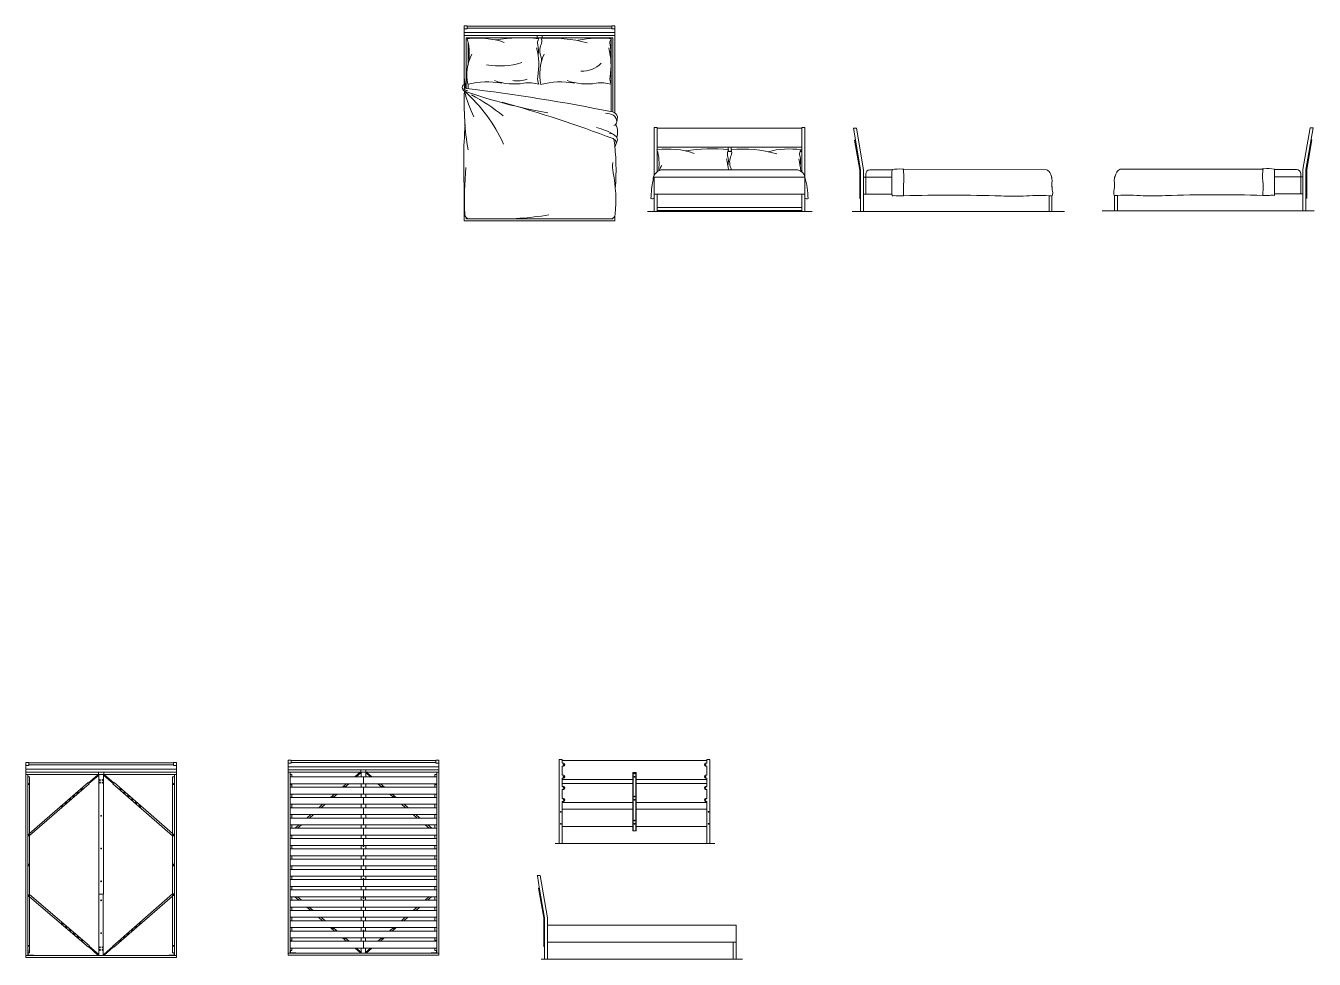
# Model space of a CAD drawing. Header units: millimetres. Extents: x 34 to 3072, y -237 to 919.
# Drawn here: x 34 to 1539, y -237 to 853 of the extents above; entities that cross this region are included whole.
import ezdxf

# ---------------------------------------------------------------- set-up
doc = ezdxf.new("R2010")
doc.units = ezdxf.units.MM
doc.header["$MEASUREMENT"] = 0
for name, color, linetype, lineweight in [('elementi non sezionati', 8, 'Continuous', 18), ('elementi sottili', 30, 'Continuous', 13), ('linea di terra', 1, 'Continuous', 18), ('pareti sezionate', 7, 'Continuous', 18), ('viti e cerniere', 4, 'Continuous', 13)]:
    doc.layers.add(name, color=color, linetype=linetype, lineweight=lineweight)

msp = doc.modelspace()

# ---------------------------------------------------------------- linework, layer by layer
at = {"layer": 'elementi non sezionati'}
for p, q in [((546.03, 845.09), (546.03, 853.09)), ((546.03, 853.09), (549.53, 853.09)), ((546.03, 849.59), (549.53, 849.59)), ((546.03, 845.09), (546.03, 784.57)), ((546.03, 845.09), (722.03, 845.09)), ((549.53, 849.59), (549.53, 853.09)), ((549.53, 852.59), (718.53, 852.59)), ((549.53, 850.09), (718.53, 850.09)), ((718.53, 853.09), (722.03, 853.09)), ((718.53, 849.59), (718.53, 853.09)), ((722.03, 849.59), (718.53, 849.59)), ((722.03, 853.09), (722.03, 845.09)), ((722.03, 843.09), (722.03, 845.09)), ((722.03, 751.22), (722.03, 843.09)), ((546.03, 841.59), (722.03, 841.59)), ((548.53, 779.82), (548.53, 839.09)), ((548.53, 839.09), (719.53, 839.09)), ((550.53, 839.09), (550.53, 837.96)), ((550.53, 833.97), (550.53, 807.22)), ((631.33, 839.09), (631.33, 841.59)), ((637.01, 839.09), (637.01, 841.59)), ((717.53, 837.97), (717.53, 839.09)), ((719.53, 839.09), (719.53, 752.32)), ((550.53, 784.75), (550.53, 779.58)), ((767.95, 734.28), (771.45, 734.28)), ((767.95, 678.46), (767.95, 734.28)), ((771.45, 734.28), (771.45, 708.22)), ((771.45, 733.28), (940.45, 733.28)), ((940.45, 682.31), (940.45, 734.28)), ((940.45, 734.28), (943.95, 734.28)), ((943.95, 734.28), (943.95, 676.28)), ((1008.8, 684.72), (1000.46, 733.59)), ((1000.46, 733.59), (1003.96, 733.59)), ((1012.3, 684.72), (1003.96, 733.59)), ((1525.37, 685.15), (1533.7, 734.02)), ((1528.87, 685.15), (1537.2, 734.02)), ((1537.2, 734.02), (1533.7, 734.02)), ((771.45, 711.28), (940.45, 711.28)), ((771.45, 707.29), (771.45, 682.6)), ((854.2, 711.28), (854.2, 708.39)), ((857.7, 711.28), (857.7, 706.28)), ((1007.82, 684.55), (1001.89, 719.3)), ((1001.89, 719.3), (1002.9, 719.3)), ((1529.85, 684.98), (1535.78, 719.73)), ((1535.78, 719.73), (1534.77, 719.73)), ((853.91, 706.28), (858.32, 706.28)), ((854.2, 706.96), (854.2, 706.28)), ((938.26, 706.28), (940.45, 706.28)), ((1007.87, 683.88), (1007.87, 676.3)), ((1008.87, 683.88), (1008.87, 676.3)), ((1012.37, 676.3), (1012.37, 683.88)), ((1525.29, 676.73), (1525.29, 684.31)), ((1528.79, 684.31), (1528.79, 676.73)), ((1529.79, 684.31), (1529.79, 676.73)), ((546.03, 665.73), (546.03, 625.09)), ((1007.87, 651.3), (1007.87, 676.3)), ((1008.87, 636.3), (1008.87, 676.3)), ((1012.37, 676.3), (1014.87, 676.3)), ((1012.37, 656.3), (1012.37, 676.3)), ((1014.87, 676.3), (1014.87, 656.3)), ((1014.87, 676.3), (1045.37, 676.3)), ((1522.79, 676.73), (1492.3, 676.73)), ((1525.29, 676.73), (1522.79, 676.73)), ((1522.79, 676.73), (1522.79, 656.73)), ((1525.29, 656.73), (1525.29, 676.73)), ((1528.79, 636.73), (1528.79, 676.73)), ((1529.79, 651.73), (1529.79, 676.73)), ((767.95, 656.28), (767.95, 636.28)), ((771.45, 636.28), (771.45, 656.28)), ((940.45, 636.28), (940.45, 656.28)), ((943.95, 656.28), (943.95, 636.28)), ((1007.87, 651.3), (1008.87, 651.3)), ((1014.37, 656.3), (1012.37, 656.3)), ((1012.37, 656.3), (1012.37, 636.3)), ((1014.87, 656.3), (1014.37, 656.3)), ((1045.52, 656.3), (1014.87, 656.3)), ((1492.15, 656.73), (1522.79, 656.73)), ((1522.79, 656.73), (1523.29, 656.73)), ((1523.29, 656.73), (1525.29, 656.73)), ((1525.29, 656.73), (1525.29, 636.73)), ((1529.79, 651.73), (1528.79, 651.73)), ((767.95, 636.28), (771.45, 636.28)), ((940.45, 640.78), (771.45, 640.78)), ((771.45, 637.28), (940.45, 637.28)), ((943.95, 636.28), (940.45, 636.28)), ((1012.37, 636.3), (1008.87, 636.3)), ((546.03, 625.09), (722.03, 625.09)), ((548.53, 627.59), (548.53, 628.88)), ((548.53, 627.59), (719.53, 627.59)), ((550.53, 627.75), (550.53, 627.59)), ((719.53, 628.14), (719.53, 627.59)), ((722.03, 625.09), (722.03, 630.91)), ((34.18, -7.46), (37.68, -7.46)), ((34.18, -15.46), (34.18, -7.46)), ((34.18, -10.96), (37.68, -10.96)), ((37.68, -10.96), (37.68, -7.46)), ((37.68, -7.96), (206.68, -7.96)), ((37.68, -10.46), (206.68, -10.46)), ((206.68, -7.46), (210.18, -7.46)), ((206.68, -10.96), (206.68, -7.46)), ((210.18, -10.96), (206.68, -10.96)), ((210.18, -7.46), (210.18, -15.46)), ((340.43, -12.67), (340.43, -4.67)), ((340.43, -4.67), (343.93, -4.67)), ((340.43, -8.17), (343.93, -8.17)), ((340.43, -12.67), (340.43, -232.67)), ((340.43, -12.67), (516.43, -12.67)), ((343.93, -8.17), (343.93, -4.67)), ((343.93, -5.17), (512.93, -5.17)), ((343.93, -7.67), (512.93, -7.67)), ((512.93, -4.67), (516.43, -4.67)), ((512.93, -8.17), (512.93, -4.67)), ((516.43, -8.17), (512.93, -8.17)), ((516.43, -4.67), (516.43, -12.67)), ((516.43, -14.67), (516.43, -12.67)), ((516.43, -232.67), (516.43, -14.67)), ((656.99, -62.24), (656.99, -4.24)), ((656.99, -4.24), (660.49, -4.24)), ((660.49, -4.24), (660.49, -8.49)), ((660.49, -5.24), (829.49, -5.24)), ((661.99, -8.49), (660.49, -8.49)), ((660.49, -11.99), (660.49, -22.49)), ((660.49, -11.99), (661.99, -11.99)), ((827.99, -8.49), (829.49, -8.49)), ((829.49, -11.99), (827.99, -11.99)), ((829.49, -8.49), (829.49, -4.24)), ((829.49, -4.24), (832.99, -4.24)), ((829.49, -22.49), (829.49, -11.99)), ((832.99, -4.24), (832.99, -62.24)), ((34.18, -15.46), (34.18, -235.46)), ((34.18, -15.46), (210.18, -15.46)), ((34.18, -18.96), (210.18, -18.96)), ((34.18, -21.46), (210.18, -21.46)), ((36.68, -232.96), (36.68, -21.46)), ((207.68, -21.46), (207.68, -232.96)), ((210.18, -17.46), (210.18, -15.46)), ((210.18, -235.46), (210.18, -17.46)), ((340.43, -16.17), (516.43, -16.17)), ((340.43, -18.67), (516.43, -18.67)), ((342.93, -230.17), (342.93, -18.67)), ((342.93, -24.39), (513.93, -24.39)), ((425.43, -18.67), (425.43, -16.17)), ((428.43, -24.39), (428.43, -32.39)), ((431.41, -18.67), (431.41, -16.17)), ((513.93, -18.67), (513.93, -230.17)), ((661.99, -22.49), (660.49, -22.49)), ((660.49, -25.99), (661.99, -25.99)), ((660.49, -25.99), (660.49, -35.49)), ((660.49, -27.24), (742.99, -27.24)), ((742.99, -19.24), (746.99, -19.24)), ((742.99, -19.24), (742.99, -87.24)), ((743.49, -19.24), (743.49, -87.24)), ((746.49, -19.24), (746.49, -87.24)), ((746.99, -19.24), (746.99, -87.24)), ((746.99, -27.24), (829.49, -27.24)), ((827.99, -22.49), (829.49, -22.49)), ((829.49, -25.99), (827.99, -25.99)), ((829.49, -35.49), (829.49, -25.99)), ((342.93, -32.39), (513.93, -32.39)), ((342.93, -36.4), (513.93, -36.4)), ((342.93, -44.4), (513.93, -44.4)), ((428.43, -36.4), (428.43, -44.4)), ((660.49, -32.24), (742.99, -32.24)), ((661.99, -35.49), (660.49, -35.49)), ((660.49, -38.99), (660.49, -49.49)), ((660.49, -38.99), (661.99, -38.99)), ((746.99, -32.24), (829.49, -32.24)), ((827.99, -35.49), (829.49, -35.49)), ((829.49, -38.99), (827.99, -38.99)), ((829.49, -49.49), (829.49, -38.99)), ((342.93, -48.4), (513.93, -48.4)), ((342.93, -56.4), (513.93, -56.4)), ((428.43, -48.4), (428.43, -56.4)), ((661.99, -49.49), (660.49, -49.49)), ((660.49, -52.99), (660.49, -82.24)), ((660.49, -52.99), (661.99, -52.99)), ((660.49, -54.24), (742.99, -54.24)), ((746.99, -54.24), (829.49, -54.24)), ((827.99, -49.49), (829.49, -49.49)), ((829.49, -52.99), (827.99, -52.99)), ((829.49, -62.24), (829.49, -52.99)), ((342.93, -60.4), (513.93, -60.4)), ((342.93, -68.4), (513.93, -68.4)), ((342.93, -72.41), (513.93, -72.41)), ((428.43, -60.4), (428.43, -68.4)), ((428.43, -72.41), (428.43, -80.41)), ((656.99, -62.24), (656.99, -82.24)), ((742.99, -62.24), (660.49, -62.24)), ((829.49, -62.24), (746.99, -62.24)), ((829.49, -62.24), (829.49, -82.24)), ((832.99, -82.24), (832.99, -62.24)), ((342.93, -80.41), (513.93, -80.41)), ((342.93, -84.41), (513.93, -84.41)), ((428.43, -84.41), (428.43, -92.41)), ((656.99, -82.24), (656.99, -102.24)), ((660.49, -82.24), (742.99, -82.24)), ((660.49, -102.24), (660.49, -82.24)), ((742.99, -87.24), (746.99, -87.24)), ((746.99, -82.24), (829.49, -82.24)), ((829.49, -102.24), (829.49, -82.24)), ((832.99, -82.24), (832.99, -102.24)), ((342.93, -92.41), (513.93, -92.41)), ((342.93, -96.41), (513.93, -96.41)), ((342.93, -104.41), (513.93, -104.41)), ((428.43, -96.41), (428.43, -104.41)), ((342.93, -108.42), (513.93, -108.42)), ((342.93, -116.42), (513.93, -116.42)), ((428.43, -108.42), (428.43, -116.42)), ((342.93, -120.42), (513.93, -120.42)), ((342.93, -128.42), (513.93, -128.42)), ((342.93, -132.42), (513.93, -132.42)), ((428.43, -120.42), (428.43, -128.42)), ((428.43, -132.42), (428.43, -140.42)), ((342.93, -140.42), (513.93, -140.42)), ((342.93, -144.43), (513.93, -144.43)), ((428.43, -144.43), (428.43, -152.43)), ((631.51, -140.12), (631.39, -139.41)), ((631.39, -139.41), (634.91, -139.41)), ((634.17, -155.7), (631.51, -140.12)), ((643.35, -188.99), (634.91, -139.41)), ((342.93, -152.43), (513.93, -152.43)), ((342.93, -156.43), (513.93, -156.43)), ((342.93, -164.43), (513.93, -164.43)), ((428.43, -156.43), (428.43, -164.43)), ((638.87, -189.16), (632.94, -154.41)), ((632.94, -154.41), (633.95, -154.41)), ((639.85, -188.99), (634.17, -155.7)), ((342.93, -168.43), (513.93, -168.43)), ((342.93, -176.43), (513.93, -176.43)), ((342.93, -180.44), (513.93, -180.44)), ((428.43, -168.43), (428.43, -176.43)), ((428.43, -180.44), (428.43, -188.44)), ((342.93, -188.44), (513.93, -188.44)), ((342.93, -192.44), (513.93, -192.44)), ((428.43, -192.44), (428.43, -200.44)), ((638.92, -189.83), (638.92, -197.41)), ((639.92, -189.83), (639.92, -210.7)), ((643.42, -217.41), (643.42, -189.83)), ((342.93, -200.44), (513.93, -200.44)), ((342.93, -204.45), (513.93, -204.45)), ((428.43, -204.45), (428.43, -212.45)), ((638.92, -222.41), (638.92, -197.41)), ((643.42, -197.41), (863.42, -197.41)), ((342.93, -212.45), (513.93, -212.45)), ((342.93, -216.45), (513.93, -216.45)), ((342.93, -224.45), (513.93, -224.45)), ((428.43, -216.45), (428.43, -224.45)), ((638.92, -222.41), (639.92, -222.41)), ((639.92, -210.7), (639.92, -237.41)), ((643.42, -217.41), (643.42, -237.41)), ((863.42, -217.41), (643.42, -217.41)), ((34.18, -232.96), (210.18, -232.96)), ((34.18, -235.46), (210.18, -235.46)), ((340.43, -230.17), (516.43, -230.17)), ((340.43, -232.67), (516.43, -232.67)), ((643.42, -237.41), (639.92, -237.41))]:
    msp.add_line(p, q, dxfattribs=at)
for points in [[(767.95, 676.28), (767.95, 656.28), (943.95, 656.28), (943.95, 676.28), (767.95, 676.28)], [(1232.37, 673.93), (1232.37, 676.3), (1231.9, 676.3)], [(1232.37, 664.63), (1232.37, 669.43)], [(1305.29, 674.36), (1305.29, 676.73), (1305.77, 676.73)], [(1305.29, 665.06), (1305.29, 669.86)], [(1232.37, 654.29), (1232.37, 636.3), (1228.87, 636.3), (1228.87, 654.54)], [(1305.29, 654.72), (1305.29, 636.73), (1308.79, 636.73), (1308.79, 654.97)], [(863.42, -197.41), (863.42, -237.41), (859.92, -237.41), (859.92, -217.41)]]:
    msp.add_lwpolyline(points, dxfattribs=at)
for centre, radius, start, end in [((1003.87, 683.88), 4, 0, 9.6824), ((1003.87, 683.88), 5, 0, 9.6824), ((1007.37, 683.88), 5, 0, 9.6824), ((1530.29, 684.31), 5, 170.3176, 180), ((1533.79, 684.31), 5, 170.3176, 180), ((1533.79, 684.31), 4, 170.3176, 180), ((941.68, 646.21), 6, 63.85218, 67.80897), ((661.62, -10.24), 1.79, 282.09476, 77.90524), ((828.37, -10.24), 1.79, 102.09476, 257.90524), ((661.62, -24.24), 1.79, 282.09476, 77.90524), ((828.37, -24.24), 1.79, 102.09476, 257.90524), ((661.62, -37.24), 1.79, 282.09476, 77.90524), ((828.37, -37.24), 1.79, 102.09476, 257.90524), ((661.62, -51.24), 1.79, 282.09476, 77.90524), ((828.37, -51.24), 1.79, 102.09476, 257.90524), ((634.92, -189.83), 4, 0, 9.6824), ((634.92, -189.83), 5, 0, 9.6824), ((638.42, -189.83), 5, 0, 9.6824)]:
    msp.add_arc(centre, radius, start, end, dxfattribs=at)
at = {"layer": 'elementi sottili'}
for p, q in [((717.53, 752.73), (717.53, 837.78)), ((724.82, 718.48), (722.43, 712)), ((773.18, 684.51), (773.61, 683.89)), ((776.14, 684.78), (849.78, 684.78)), ((849.78, 684.78), (935.45, 684.78)), ((1014.87, 676.3), (1014.87, 679.8)), ((1019.87, 684.8), (1045.56, 684.8)), ((1059.18, 685.24), (1225.89, 684.94)), ((1478.49, 685.67), (1311.78, 685.37)), ((1517.79, 685.23), (1492.11, 685.23)), ((1522.79, 676.73), (1522.79, 680.23))]:
    msp.add_line(p, q, dxfattribs=at)
msp.add_lwpolyline([(725.19, 746.6), (724.45, 740.92)], dxfattribs=at)
for centre, radius, start, end in [((562.5, 745.38), 93.35, 71.02924, 98.01463), ((496.52, 821.42), 55.45, 352.46108, 17.19907), ((613.6, 640.24), 198.69, 84.30946, 98.94135), ((640.28, 832.95), 8.58, 144.37876, 195.19877), ((609.09, 824.48), 23.74, 347.31196, 15.19877), ((652.48, 823.76), 18.16, 155.78773, 202.88083), ((627.85, 834.83), 8.84, 335.78773, 21.71238), ((648.8, 682.59), 156.04, 74.89248, 94.68197), ((703.97, 724.26), 114.51, 83.14136, 102.42475), ((724.62, 832.95), 8.58, 144.37876, 195.19877), ((693.44, 824.48), 23.74, 347.31196, 15.19877), ((603.79, 795.37), 54.56, 153.33187, 191.28912), ((550.71, 807.05), 82.44, 350.37112, 14.25995), ((689.11, 796.8), 54.82, 155.11795, 192.98619), ((627.25, 813.11), 9.22, 339.01609, 22.88083), ((635.06, 807.05), 82.44, 350.37112, 14.25995), ((621.48, 798.8), 75.59, 178.78024, 194.52183), ((587.01, 895.11), 88.99, 260.43203, 287.2702), ((683.57, 831.57), 31.64, 267.82948, 315.00983), ((548.36, 780.7), 4.52, 106.30048, 243.93818), ((548.77, 782.07), 2.28, 129.39578, 258.1256), ((573.55, 692.07), 95.5, 80.14383, 104.10085), ((604.56, 855.19), 70.16, 250.6572, 279.25007), ((608.94, 816.21), 27.58, 257.14803, 292.38251), ((621.95, 749), 37.46, 72.35976, 99.39259), ((645.6, 790.95), 13.8, 170.37112, 206.96494), ((659.15, 694.43), 93.05, 80.32658, 104.59731), ((689.08, 853.08), 68.04, 250.35593, 279.39259), ((706.3, 749), 37.46, 72.35976, 99.39259), ((729.95, 790.95), 13.8, 170.37112, 206.96494), ((549.67, 781.78), 4.52, 202.60519, 274.49888), ((873.22, 762.33), 327.16, 177.49407, 189.50941), ((424.44, 639.04), 183.86, 24.38327, 48.45325), ((761.63, 1401.67), 661.06, 250.99687, 259.72796), ((693.47, 813.83), 151.73, 194.18939, 206.30958), ((305.82, -1275.68), 2069.78, 78.47703, 83.27201), ((446.93, 569.12), 229.88, 51.03759, 62.08563), ((188.57, -676.62), 1495.44, 69.18683, 74.40799), ((717.74, 744.89), 7.64, 12.88269, 78.38686), ((1153.64, 692), 608.18, 175.6972, 183.22298), ((709.63, 725.34), 25.62, 65.03386, 86.464), ((713.43, 740.02), 11.06, 4.6849, 50.59841), ((718.99, 741.63), 5.5, 290.20518, 352.66126), ((713.41, 730.38), 11.77, 356.60169, 37.7302), ((684.99, 666.97), 68.93, 58.01123, 76.86513), ((716.25, 717.83), 9.27, 15.90198, 93.83976), ((719.03, 721.26), 4.85, 50.12146, 59.2976), ((701.39, 728.92), 23.79, 344.2384, 1.84941), ((718.12, 716.08), 5.46, 339.7541, 70.67242), ((461.98, 684.96), 261.38, 355.17528, 7.87647), ((719.7, 720.37), 5.46, 339.7541, 360), ((719.7, 720.37), 5.46, 339.7541, 360), ((784.19, 615.74), 93.35, 71.02924, 98.01463), ((718.21, 691.79), 55.45, 352.46108, 17.19907), ((835.29, 510.6), 198.69, 84.30946, 98.94135), ((861.96, 703.32), 8.58, 144.37876, 195.19877), ((849.54, 705.2), 8.84, 335.78773, 21.71238), ((870.49, 552.95), 156.04, 74.89248, 94.68197), ((926.14, 607.96), 101.22, 82.50647, 104.41877), ((946.31, 703.32), 8.58, 144.37876, 195.19877), ((755.59, 688.57), 36.4, 172.47467, 191.34253), ((772.4, 677.41), 82.44, 5.12793, 14.25995), ((830.78, 694.84), 23.74, 347.31196, 15.19877), ((874.17, 694.12), 18.16, 155.78773, 202.88083), ((856.75, 677.41), 82.44, 4.15961, 14.25995), ((917.16, 695.14), 21.7, 346.20483, 15.85772), ((942.68, 649.74), 396.33, 174.51265, 182.4265), ((556.15, 648.57), 167.01, 354.63896, 11.34253), ((778.84, 672.81), 12.27, 102.70166, 182.23015), ((776.45, 679.78), 5, 90, 124.6293), ((825.48, 665.74), 54.56, 153.33187, 159.97857), ((848.94, 683.47), 9.22, 8.12244, 22.88083), ((933.29, 674.13), 10.87, 11.42415, 78.57585), ((1019.87, 679.8), 5, 90, 180), ((1519.82, 669.85), 474.5, 178.14683, 181.85317), ((1054.04, 622.95), 62.82, 86.59411, 97.74698), ((1058.27, 688.3), 2.69, 259.4196, 288.87894), ((978.91, 676.64), 80.47, 353.44806, 4.19606), ((1066.58, 684.2), 7.6, 174.01977, 193.04806), ((1058.18, 685.52), 0.989, 328.11211, 14.099), ((1223.46, 678.43), 6.95, 26.95186, 69.56003), ((1212.67, 671.23), 19.89, 1.92341, 31.34695), ((1325, 671.66), 19.89, 148.65305, 178.07659), ((1314.21, 678.86), 6.95, 110.43997, 153.04814), ((1558.76, 677.08), 80.47, 175.80394, 186.55194), ((1471.09, 684.63), 7.6, 346.95194, 5.98023), ((1479.49, 685.95), 0.989, 165.901, 211.88789), ((1479.4, 688.73), 2.69, 251.12106, 280.5804), ((1483.62, 623.38), 62.82, 82.25302, 93.40589), ((1017.84, 670.28), 474.5, 358.14683, 1.85317), ((1517.79, 680.23), 5, 0, 90), ((894.56, 646.23), 130.61, 168.47242, 177.78382), ((832.33, 647.45), 115.28, 1.90362, 14.48024), ((1199.59, 664.35), 140.77, 178.73226, 184.00827), ((1284.37, 667.03), 52.05, 174.63418, 186.13357), ((1253.3, 667.46), 52.05, 353.86643, 5.36582), ((1338.08, 664.78), 140.77, 355.99173, 1.26774), ((765.58, 656.53), 5.47, 253.6165, 295.56965), ((946.25, 654.68), 3.63, 238.00164, 290.86769), ((1048.27, 621.45), 33.16, 84.82055, 94.67108), ((1055, 721.26), 66.88, 266.79978, 273.56694), ((1112.34, -1324.45), 1979.67, 88.24733, 91.53933), ((1187.84, 893.95), 240.12, 266.42946, 273.49587), ((1217.49, 473.46), 181.44, 85.21967, 94.74377), ((1221.53, 657.87), 11.65, 341.97336, 17.9661), ((1316.14, 658.31), 11.65, 162.0339, 198.02664), ((1320.18, 473.89), 181.44, 85.25623, 94.78033), ((1349.82, 894.38), 240.12, 266.50413, 273.57054), ((1425.32, -1324.02), 1979.67, 88.46067, 91.75267), ((1482.67, 721.69), 66.88, 266.43306, 273.20022), ((1489.39, 621.89), 33.16, 85.32892, 95.17945), ((552.15, 632.96), 5.46, 180, 270), ((587.34, 975.58), 348.23, 268.3066, 279.48315), ((716.97, 632.96), 5.46, 270, 360)]:
    msp.add_arc(centre, radius, start, end, dxfattribs=at)
at = {"layer": 'linea di terra'}
for p, q in [((760.03, 636.28), (952.41, 636.28)), ((999.12, 636.3), (1246.8, 636.3)), ((1538.54, 636.73), (1290.86, 636.73)), ((652.34, -102.24), (838.75, -102.24)), ((636.03, -237.41), (870.99, -237.41))]:
    msp.add_line(p, q, dxfattribs=at)
at = {"layer": 'pareti sezionate'}
for p, q in [((119.18, -21.46), (119.18, -18.96)), ((125.16, -21.46), (125.16, -18.96)), ((36.68, -229.96), (36.68, -229.96)), ((342.93, -227.17), (342.93, -227.17))]:
    msp.add_line(p, q, dxfattribs=at)
msp.add_circle((122.23, -146.38), 0.5, dxfattribs=at)
for centre, start, end in [((404.86, -36.53), 131.33689, 139.52728), ((460.94, -44.36), 318.66311, 350.23958), ((474.23, -192.5), 17.48938, 41.33689), ((451.7, -212.32), 311.33689, 319.91033)]:
    msp.add_arc(centre, 0.2, start, end, dxfattribs=at)
at = {"layer": 'viti e cerniere'}
for p, q in [((661.59, -10.24), (662.39, -10.24)), ((661.99, -10.64), (661.99, -9.84)), ((827.59, -10.24), (828.39, -10.24)), ((827.99, -10.64), (827.99, -9.84)), ((38.68, -24.46), (36.68, -24.46)), ((38.68, -24.46), (38.68, -229.96)), ((118.31, -21.79), (107.32, -31.34)), ((118.96, -22.62), (108, -32.12)), ((118.31, -21.47), (118.31, -22.62)), ((118.31, -22.62), (119.43, -22.62)), ((119.43, -161.23), (119.43, -21.46)), ((124.93, -161.23), (124.93, -21.46)), ((126.05, -22.61), (124.93, -22.61)), ((125.27, -22.61), (136.21, -32.12)), ((126.05, -21.46), (126.05, -22.61)), ((126.05, -21.92), (136.88, -31.34)), ((205.68, -229.96), (205.68, -24.46)), ((205.68, -24.46), (207.68, -24.46)), ((344.93, -21.67), (342.93, -21.67)), ((344.93, -21.67), (344.93, -24.39)), ((424.56, -19), (418.36, -24.39)), ((425.21, -19.83), (419.94, -24.39)), ((424.56, -18.68), (424.56, -19.83)), ((424.56, -19.83), (425.68, -19.83)), ((425.68, -24.39), (425.68, -18.67)), ((431.18, -24.39), (431.18, -18.67)), ((432.3, -19.82), (431.18, -19.82)), ((431.52, -19.82), (436.78, -24.39)), ((432.3, -18.67), (432.3, -19.82)), ((432.3, -19.13), (438.35, -24.39)), ((511.93, -24.39), (511.93, -21.67)), ((511.93, -21.67), (513.93, -21.67)), ((661.59, -24.24), (662.39, -24.24)), ((661.99, -24.64), (661.99, -23.84)), ((744.59, -20.29), (745.39, -20.29)), ((744.59, -24.29), (745.39, -24.29)), ((744.99, -20.68), (744.99, -19.88)), ((744.99, -24.68), (744.99, -23.88)), ((827.59, -24.24), (828.39, -24.24)), ((827.99, -24.64), (827.99, -23.84)), ((106.99, -30.97), (38.68, -90.35)), ((108.3, -32.48), (38.68, -92.99)), ((93.96, -43.41), (94.22, -43.71)), ((95.18, -42.07), (93.98, -43.13)), ((94.5, -43.73), (95.71, -42.67)), ((95.72, -42.39), (95.46, -42.09)), ((98.46, -39.45), (98.73, -39.75)), ((99.68, -38.11), (98.48, -39.17)), ((99.01, -39.77), (100.21, -38.71)), ((100.23, -38.43), (99.96, -38.13)), ((106.99, -30.97), (108.3, -32.48)), ((137.21, -30.97), (135.9, -32.47)), ((135.9, -32.47), (205.68, -93.17)), ((137.21, -30.97), (205.68, -90.52)), ((143.93, -38.49), (144.19, -38.19)), ((145.15, -39.83), (143.95, -38.77)), ((144.47, -38.17), (145.68, -39.23)), ((145.69, -39.51), (145.43, -39.81)), ((148.56, -42.3), (148.83, -42)), ((149.78, -43.64), (148.58, -42.58)), ((149.11, -41.98), (150.31, -43.04)), ((150.33, -43.32), (150.07, -43.62)), ((344.93, -32.39), (344.93, -36.4)), ((344.93, -44.4), (344.93, -48.4)), ((394.59, -44.4), (389.98, -48.4)), ((397.63, -44.4), (393.03, -48.4)), ((395.7, -44.58), (395.97, -44.88)), ((396.25, -44.9), (396.83, -44.4)), ((408.4, -32.39), (403.79, -36.4)), ((405.93, -35.32), (404.73, -36.38)), ((405.92, -36.4), (406.46, -35.92)), ((406.48, -35.64), (406.21, -35.34)), ((411.44, -32.39), (406.84, -36.4)), ((425.68, -36.4), (425.68, -32.39)), ((425.68, -48.4), (425.68, -44.4)), ((431.18, -36.4), (431.18, -32.39)), ((431.18, -48.4), (431.18, -44.4)), ((445.26, -32.39), (449.87, -36.4)), ((448.31, -32.39), (452.91, -36.4)), ((450.18, -35.7), (450.44, -35.4)), ((450.67, -36.4), (450.2, -35.98)), ((450.72, -35.38), (451.88, -36.4)), ((459.06, -44.4), (463.67, -48.4)), ((460.54, -44.81), (460.07, -44.4)), ((461.09, -44.49), (460.82, -44.8)), ((462.11, -44.4), (466.71, -48.4)), ((511.93, -36.4), (511.93, -32.39)), ((511.93, -48.4), (511.93, -44.4)), ((661.59, -37.24), (662.39, -37.24)), ((661.99, -37.64), (661.99, -36.84)), ((827.59, -37.24), (828.39, -37.24)), ((827.99, -37.64), (827.99, -36.84)), ((75.81, -59.11), (76.07, -59.41)), ((77.02, -57.77), (75.82, -58.83)), ((76.35, -59.43), (77.55, -58.37)), ((77.57, -58.09), (77.31, -57.79)), ((80.44, -55.3), (80.71, -55.6)), ((80.8, -54.72), (80.46, -55.02)), ((80.99, -55.62), (81.32, -55.33)), ((81.66, -53.96), (81.24, -54.33)), ((81.78, -54.92), (82.19, -54.56)), ((82.21, -54.28), (81.94, -53.98)), ((84.95, -51.34), (85.21, -51.64)), ((86.17, -50), (84.97, -51.05)), ((85.49, -51.65), (86.7, -50.6)), ((86.71, -50.32), (86.45, -50.02)), ((89.45, -47.37), (89.72, -47.67)), ((90.67, -46.03), (89.47, -47.09)), ((90, -47.69), (91.2, -46.63)), ((91.22, -46.35), (90.95, -46.05)), ((153.07, -46.26), (153.33, -45.96)), ((154.29, -47.6), (153.09, -46.55)), ((153.62, -45.94), (154.82, -47)), ((154.84, -47.28), (154.57, -47.58)), ((157.57, -50.23), (157.84, -49.93)), ((158.79, -51.56), (157.59, -50.51)), ((158.12, -49.91), (159.32, -50.96)), ((159.34, -51.25), (159.08, -51.55)), ((162.08, -54.19), (162.34, -53.89)), ((162.51, -54.83), (162.1, -54.47)), ((162.63, -53.87), (163.05, -54.24)), ((163.3, -55.53), (162.97, -55.24)), ((163.48, -54.63), (163.83, -54.93)), ((163.85, -55.21), (163.58, -55.51)), ((166.58, -58.15), (166.85, -57.85)), ((167.8, -59.49), (166.6, -58.43)), ((167.13, -57.83), (168.33, -58.89)), ((168.35, -59.17), (168.09, -59.47)), ((344.93, -56.4), (344.93, -60.4)), ((380.78, -56.4), (376.17, -60.4)), ((383.82, -56.4), (379.22, -60.4)), ((382.12, -56.4), (382.32, -56.62)), ((382.6, -56.64), (382.88, -56.4)), ((392.42, -47.21), (391.22, -48.27)), ((392.27, -48.4), (392.95, -47.81)), ((392.96, -47.53), (392.7, -47.23)), ((425.68, -60.4), (425.68, -56.4)), ((431.18, -60.4), (431.18, -56.4)), ((463.83, -47.44), (464.09, -47.14)), ((464.62, -48.4), (463.84, -47.72)), ((464.37, -47.12), (465.57, -48.18)), ((472.86, -56.4), (477.47, -60.4)), ((474.05, -56.7), (473.71, -56.4)), ((474.6, -56.38), (474.34, -56.68)), ((475.91, -56.4), (480.51, -60.4)), ((511.93, -60.4), (511.93, -56.4)), ((661.59, -51.24), (662.39, -51.24)), ((661.99, -51.64), (661.99, -50.84)), ((744.59, -47.24), (745.39, -47.24)), ((744.59, -51.24), (745.39, -51.24)), ((744.99, -47.64), (744.99, -46.84)), ((744.99, -51.64), (744.99, -50.84)), ((827.59, -51.24), (828.39, -51.24)), ((827.99, -51.64), (827.99, -50.84)), ((344.93, -68.4), (344.93, -72.41)), ((366.97, -68.4), (362.36, -72.41)), ((370.01, -68.4), (365.41, -72.41)), ((425.68, -72.41), (425.68, -68.4)), ((431.18, -72.41), (431.18, -68.4)), ((486.67, -68.4), (491.27, -72.41)), ((489.71, -68.4), (494.31, -72.41)), ((511.93, -72.41), (511.93, -68.4)), ((658.34, -65.24), (659.14, -65.24)), ((658.74, -65.64), (658.74, -64.84)), ((744.99, -75.64), (744.99, -74.84)), ((830.84, -65.24), (831.64, -65.24)), ((831.24, -65.64), (831.24, -64.84)), ((344.93, -80.41), (344.93, -84.41)), ((353.16, -80.41), (348.56, -84.41)), ((356.2, -80.41), (351.59, -84.41)), ((425.68, -84.41), (425.68, -80.41)), ((431.18, -84.41), (431.18, -80.41)), ((500.47, -80.41), (505.07, -84.41)), ((503.51, -80.41), (508.11, -84.41)), ((511.93, -84.41), (511.93, -80.41)), ((658.34, -79.24), (659.14, -79.24)), ((658.74, -79.64), (658.74, -78.84)), ((744.59, -75.24), (745.39, -75.24)), ((744.59, -79.24), (745.39, -79.24)), ((744.99, -79.64), (744.99, -78.84)), ((830.84, -79.24), (831.64, -79.24)), ((831.24, -79.64), (831.24, -78.84)), ((37.3, -91.81), (37.3, -91.34)), ((37.3, -92.94), (37.3, -92.43)), ((37.5, -91.14), (37.9, -91.14)), ((37.9, -93.14), (37.5, -93.14)), ((38.1, -91.34), (38.1, -91.83)), ((38.1, -92.41), (38.1, -92.94)), ((206.29, -91.82), (206.29, -91.36)), ((206.29, -92.96), (206.29, -92.44)), ((206.49, -91.16), (206.89, -91.16)), ((206.89, -93.16), (206.49, -93.16)), ((207.09, -91.36), (207.09, -91.84)), ((207.09, -92.42), (207.09, -92.96)), ((344.93, -92.41), (344.93, -96.41)), ((344.93, -104.41), (344.93, -108.42)), ((425.68, -96.41), (425.68, -92.41)), ((425.68, -108.42), (425.68, -104.41)), ((431.18, -96.41), (431.18, -92.41)), ((431.18, -108.42), (431.18, -104.41)), ((511.93, -96.41), (511.93, -92.41)), ((511.93, -108.42), (511.93, -104.41)), ((344.93, -116.42), (344.93, -120.42)), ((425.68, -120.42), (425.68, -116.42)), ((431.18, -120.42), (431.18, -116.42)), ((511.93, -120.42), (511.93, -116.42)), ((37.31, -128.02), (37.31, -126.42)), ((37.51, -126.22), (37.91, -126.22)), ((37.91, -128.22), (37.51, -128.22)), ((38.11, -126.42), (38.11, -128.02)), ((206.2, -128.01), (206.2, -126.41)), ((206.4, -126.21), (206.8, -126.21)), ((206.8, -128.21), (206.4, -128.21)), ((207, -126.41), (207, -128.01)), ((344.93, -128.42), (344.93, -132.42)), ((425.68, -132.42), (425.68, -128.42)), ((431.18, -132.42), (431.18, -128.42)), ((511.93, -132.42), (511.93, -128.42)), ((344.93, -140.42), (344.93, -144.43)), ((425.68, -144.43), (425.68, -140.42)), ((431.18, -144.43), (431.18, -140.42)), ((511.93, -144.43), (511.93, -140.42)), ((37.27, -162.7), (37.27, -162.23)), ((37.27, -163.83), (37.27, -163.34)), ((37.47, -162.03), (37.87, -162.03)), ((37.87, -164.03), (37.47, -164.03)), ((38.07, -162.23), (38.07, -162.74)), ((38.07, -163.3), (38.07, -163.83)), ((108.64, -221.86), (38.68, -161.79)), ((107.32, -223.36), (38.68, -164.41)), ((119.43, -161.23), (124.93, -161.23)), ((119.68, -161.23), (119.48, -161.23)), ((119.68, -161.23), (119.68, -232.96)), ((119.68, -161.23), (124.68, -161.23)), ((124.68, -161.23), (124.68, -232.96)), ((124.68, -161.23), (124.88, -161.23)), ((135.76, -221.95), (205.68, -161.13)), ((137.07, -223.45), (205.68, -163.78)), ((206.28, -161.63), (206.28, -161.14)), ((206.29, -162.74), (206.29, -162.23)), ((206.48, -160.94), (206.88, -160.94)), ((206.89, -162.94), (206.49, -162.94)), ((207.08, -161.14), (207.08, -161.63)), ((207.09, -162.23), (207.09, -162.74)), ((344.93, -152.43), (344.93, -156.43)), ((344.93, -164.43), (344.93, -168.43)), ((352.86, -168.43), (348.2, -164.43)), ((355.92, -168.43), (351.26, -164.43)), ((425.68, -156.43), (425.68, -152.43)), ((425.93, -164.43), (425.93, -168.43)), ((430.93, -164.43), (430.93, -168.43)), ((431.18, -156.43), (431.18, -152.43)), ((500.33, -168.43), (504.93, -164.43)), ((503.37, -168.43), (507.97, -164.43)), ((511.93, -156.43), (511.93, -152.43)), ((511.93, -168.43), (511.93, -164.43)), ((344.93, -176.43), (344.93, -180.44)), ((366.84, -180.44), (362.17, -176.43)), ((369.9, -180.44), (365.23, -176.43)), ((425.93, -176.43), (425.93, -180.44)), ((430.93, -176.43), (430.93, -180.44)), ((486.53, -180.44), (491.13, -176.43)), ((489.57, -180.44), (494.17, -176.43)), ((511.93, -180.44), (511.93, -176.43)), ((76.01, -195.28), (76.27, -194.98)), ((77.23, -196.62), (76.02, -195.56)), ((76.55, -194.96), (77.75, -196.02)), ((167.58, -194.84), (166.38, -195.9)), ((166.91, -196.5), (168.11, -195.44)), ((168.13, -195.16), (167.86, -194.86)), ((344.93, -188.44), (344.93, -192.44)), ((380.81, -192.44), (376.15, -188.44)), ((383.88, -192.44), (379.21, -188.44)), ((382.3, -192.44), (382.52, -192.19)), ((382.8, -192.17), (383.11, -192.44)), ((425.93, -188.44), (425.93, -192.44)), ((430.93, -188.44), (430.93, -192.44)), ((472.73, -192.44), (477.33, -188.44)), ((473.83, -192.05), (473.39, -192.44)), ((474.38, -192.37), (474.11, -192.07)), ((475.77, -192.44), (480.37, -188.44)), ((511.93, -192.44), (511.93, -188.44)), ((77.77, -196.3), (77.51, -196.6)), ((80.52, -199.24), (80.78, -198.93)), ((80.88, -199.82), (80.54, -199.52)), ((81.07, -198.92), (81.4, -199.21)), ((81.74, -200.57), (81.32, -200.2)), ((81.86, -199.61), (82.27, -199.97)), ((82.29, -200.26), (82.02, -200.56)), ((85.15, -203.14), (85.42, -202.84)), ((86.37, -204.48), (85.17, -203.42)), ((85.7, -202.82), (86.9, -203.88)), ((86.92, -204.16), (86.66, -204.46)), ((89.65, -207.1), (89.91, -206.8)), ((90.87, -208.44), (89.67, -207.38)), ((90.19, -206.78), (91.39, -207.84)), ((91.41, -208.12), (91.15, -208.42)), ((94.84, -210.6), (96.04, -211.65)), ((152.85, -208.07), (153.11, -208.37)), ((154.07, -206.73), (152.86, -207.79)), ((153.39, -208.39), (154.59, -207.33)), ((154.61, -207.05), (154.35, -206.75)), ((157.35, -204.1), (157.62, -204.41)), ((158.57, -202.77), (157.37, -203.82)), ((157.9, -204.42), (159.1, -203.37)), ((159.12, -203.08), (158.85, -202.78)), ((161.86, -200.14), (162.12, -200.44)), ((162.28, -199.5), (161.87, -199.86)), ((162.4, -200.46), (162.82, -200.09)), ((163.08, -198.8), (162.75, -199.09)), ((163.26, -199.7), (163.6, -199.4)), ((163.62, -199.12), (163.36, -198.82)), ((166.36, -196.18), (166.63, -196.48)), ((344.93, -200.44), (344.93, -204.45)), ((394.79, -204.45), (390.13, -200.44)), ((392.62, -201.69), (391.42, -200.63)), ((392.42, -200.44), (393.15, -201.09)), ((393.17, -201.37), (392.91, -201.67)), ((397.86, -204.45), (393.19, -200.44)), ((395.9, -204.31), (396.16, -204.01)), ((396.44, -203.99), (396.96, -204.45)), ((425.93, -200.44), (425.93, -204.45)), ((430.93, -200.44), (430.93, -204.45)), ((458.93, -204.45), (463.53, -200.44)), ((460.32, -203.94), (459.74, -204.45)), ((460.86, -204.26), (460.6, -203.96)), ((461.97, -204.45), (466.57, -200.44)), ((463.6, -201.32), (463.87, -201.62)), ((464.29, -200.44), (463.62, -201.03)), ((464.15, -201.63), (465.35, -200.58)), ((511.93, -204.45), (511.93, -200.44)), ((94.3, -210.92), (94.56, -210.62)), ((95.52, -212.25), (94.31, -211.2)), ((96.06, -211.94), (95.8, -212.24)), ((98.8, -214.88), (99.07, -214.58)), ((100.02, -216.22), (98.82, -215.16)), ((99.35, -214.56), (100.55, -215.62)), ((100.57, -215.9), (100.3, -216.2)), ((107.32, -223.36), (108.64, -221.86)), ((118.51, -232.47), (107.63, -223.01)), ((119.31, -231.81), (108.31, -222.24)), ((125.14, -231.81), (136.06, -222.3)), ((125.85, -232.55), (136.74, -223.08)), ((137.07, -223.45), (135.76, -221.95)), ((143.84, -215.99), (144.1, -216.29)), ((145.06, -214.65), (143.85, -215.71)), ((144.38, -216.31), (145.58, -215.26)), ((145.6, -214.97), (145.34, -214.67)), ((148.34, -212.03), (148.6, -212.33)), ((149.56, -210.69), (148.36, -211.75)), ((148.89, -212.35), (150.09, -211.29)), ((150.11, -211.01), (149.84, -210.71)), ((344.93, -212.45), (344.93, -216.45)), ((344.93, -224.45), (344.93, -227.17)), ((408.77, -216.45), (404.11, -212.45)), ((406.27, -213.43), (405.15, -212.45)), ((406.36, -212.45), (406.8, -212.83)), ((406.82, -213.11), (406.55, -213.41)), ((411.84, -216.45), (407.17, -212.45)), ((424.76, -229.68), (418.74, -224.45)), ((425.57, -229.02), (420.31, -224.45)), ((425.93, -212.45), (425.93, -216.45)), ((425.93, -224.45), (425.93, -230.17)), ((430.93, -212.45), (430.93, -216.45)), ((430.93, -224.45), (430.93, -230.17)), ((431.39, -229.02), (436.64, -224.45)), ((432.1, -229.76), (438.21, -224.45)), ((445.12, -216.45), (449.73, -212.45)), ((448.17, -216.45), (452.77, -212.45)), ((450.09, -213.2), (450.35, -213.51)), ((450.65, -212.45), (450.1, -212.92)), ((450.63, -213.52), (451.83, -212.47)), ((511.93, -216.45), (511.93, -212.45)), ((511.93, -227.17), (511.93, -224.45)), ((36.68, -232.8), (36.68, -226.48)), ((36.68, -226.48), (36.73, -226.48)), ((36.83, -232.95), (43.16, -232.95)), ((36.88, -226.63), (36.88, -232.6)), ((38.68, -229.96), (36.88, -229.96)), ((43.01, -232.75), (37.03, -232.75)), ((43.16, -232.95), (43.16, -232.9)), ((118.51, -232.96), (118.51, -231.81)), ((118.51, -231.81), (119.68, -231.81)), ((125.85, -231.81), (124.68, -231.81)), ((125.85, -232.96), (125.85, -231.81)), ((201.2, -232.96), (201.2, -232.91)), ((207.52, -232.96), (201.2, -232.96)), ((201.35, -232.76), (207.32, -232.76)), ((205.68, -229.96), (207.68, -229.96)), ((207.47, -229.96), (207.47, -232.61)), ((207.67, -232.81), (207.67, -229.96)), ((342.93, -230.01), (342.93, -227.17)), ((344.93, -227.17), (342.93, -227.17)), ((343.08, -230.16), (349.41, -230.16)), ((343.13, -227.17), (343.13, -229.81)), ((349.26, -229.96), (343.28, -229.96)), ((349.41, -230.16), (349.41, -230.11)), ((424.76, -230.17), (424.76, -229.02)), ((424.76, -229.02), (425.93, -229.02)), ((432.1, -229.02), (430.93, -229.02)), ((432.1, -230.17), (432.1, -229.02)), ((507.45, -230.17), (507.45, -230.12)), ((513.77, -230.17), (507.45, -230.17)), ((507.6, -229.97), (513.57, -229.97)), ((511.93, -227.17), (513.93, -227.17)), ((513.72, -227.17), (513.72, -229.82)), ((513.92, -230.02), (513.92, -227.17))]:
    msp.add_line(p, q, dxfattribs=at)
at = {"layer": 'viti e cerniere', "ltscale": 0.02}
for p, q in [((118.54, -21.61), (119.23, -22.33)), ((125.08, -21.69), (125.77, -22.42)), ((120.41, -30.67), (121.1, -31.4)), ((123.35, -30.67), (124.04, -31.4)), ((80.94, -54.47), (81.64, -55.19)), ((162.65, -54.38), (163.34, -55.1)), ((37.34, -91.76), (38.03, -92.48)), ((206.34, -91.77), (207.03, -92.5)), ((37.31, -162.66), (38, -163.38)), ((206.34, -161.57), (207.03, -162.29)), ((81.02, -199.34), (81.71, -200.07)), ((162.43, -199.23), (163.12, -199.95)), ((118.77, -231.97), (119.46, -232.69)), ((120.41, -226.18), (121.1, -226.9)), ((123.35, -226.18), (124.04, -226.9)), ((124.93, -232.01), (125.62, -232.73))]:
    msp.add_line(p, q, dxfattribs=at)
at = {"layer": 'viti e cerniere'}
for centre, radius in [((661.99, -10.24), 0.4), ((827.99, -10.24), 0.4), ((118.89, -21.98), 0.5), ((120.76, -27.98), 0.5), ((123.7, -27.98), 0.5), ((125.43, -22.06), 0.5), ((425.14, -19.19), 0.5), ((431.68, -19.27), 0.5), ((661.99, -24.24), 0.4), ((744.99, -20.28), 0.4), ((744.99, -24.28), 0.4), ((827.99, -24.24), 0.4), ((37.65, -32.76), 0.5), ((120.76, -31.04), 0.5), ((123.7, -31.04), 0.5), ((206.74, -32.76), 0.5), ((343.9, -33.15), 0.5), ((512.99, -33.09), 0.5), ((661.99, -37.24), 0.4), ((827.99, -37.24), 0.4), ((81.29, -54.83), 0.5), ((163, -54.74), 0.5), ((661.99, -51.24), 0.4), ((744.99, -47.24), 0.4), ((744.99, -51.24), 0.4), ((827.99, -51.24), 0.4), ((122.23, -69.82), 0.5), ((658.74, -65.24), 0.4), ((744.99, -75.24), 0.4), ((831.24, -65.24), 0.4), ((658.74, -79.24), 0.4), ((744.99, -79.24), 0.4), ((831.24, -79.24), 0.4), ((37.69, -92.12), 0.5), ((206.68, -92.13), 0.5), ((428.48, -105.31), 0.5), ((122.23, -108.1), 0.5), ((428.48, -143.59), 0.5), ((37.65, -163.02), 0.5), ((206.69, -161.93), 0.5), ((428.48, -165.83), 0.5), ((122.23, -168.62), 0.5), ((81.37, -199.71), 0.5), ((122.23, -206.9), 0.5), ((162.77, -199.59), 0.5), ((37.7, -221.66), 0.5), ((120.76, -223.49), 0.5), ((123.7, -223.49), 0.5), ((206.74, -221.66), 0.5), ((343.95, -215.74), 0.5), ((512.99, -215.74), 0.5), ((119.11, -232.33), 0.5), ((120.76, -226.54), 0.5), ((123.7, -226.54), 0.5), ((125.28, -232.37), 0.5), ((425.36, -229.54), 0.5), ((431.53, -229.58), 0.5)]:
    msp.add_circle(centre, radius, dxfattribs=at)
for centre, radius, start, end in [((94.11, -43.28), 0.2, 131.33689, 221.33689), ((94.37, -43.58), 0.2, 221.33689, 311.33689), ((95.31, -42.22), 0.2, 41.33689, 131.33689), ((95.57, -42.52), 0.2, 311.33689, 41.33689), ((98.61, -39.32), 0.2, 131.33689, 221.33689), ((98.88, -39.62), 0.2, 221.33689, 311.33689), ((99.81, -38.26), 0.2, 41.33689, 131.33689), ((100.08, -38.56), 0.2, 311.33689, 41.33689), ((144.08, -38.62), 0.2, 138.66311, 228.66311), ((144.34, -38.32), 0.2, 48.66311, 138.66311), ((145.28, -39.68), 0.2, 228.66311, 318.66311), ((145.54, -39.38), 0.2, 318.66311, 48.66311), ((148.71, -42.43), 0.2, 138.66311, 228.66311), ((148.98, -42.13), 0.2, 48.66311, 138.66311), ((149.92, -43.49), 0.2, 228.66311, 318.66311), ((150.18, -43.19), 0.2, 318.66311, 48.66311), ((395.85, -44.45), 0.2, 163.84701, 221.33689), ((396.12, -44.75), 0.2, 221.33689, 311.33689), ((406.06, -35.47), 0.2, 41.33689, 131.33689), ((406.33, -35.77), 0.2, 311.33689, 41.33689), ((450.33, -35.83), 0.2, 138.66311, 228.66311), ((450.59, -35.53), 0.2, 48.66311, 138.66311), ((460.67, -44.66), 0.2, 228.66311, 318.66311), ((75.96, -58.98), 0.2, 131.33689, 221.33689), ((76.22, -59.28), 0.2, 221.33689, 311.33689), ((77.16, -57.92), 0.2, 41.33689, 131.33689), ((77.42, -58.22), 0.2, 311.33689, 41.33689), ((80.59, -55.17), 0.2, 131.33689, 221.33689), ((80.86, -55.47), 0.2, 221.33689, 311.33689), ((81.79, -54.11), 0.2, 41.33689, 131.33689), ((82.06, -54.41), 0.2, 311.33689, 41.33689), ((85.1, -51.2), 0.2, 131.33689, 221.33689), ((85.36, -51.5), 0.2, 221.33689, 311.33689), ((86.3, -50.15), 0.2, 41.33689, 131.33689), ((86.56, -50.45), 0.2, 311.33689, 41.33689), ((89.6, -47.24), 0.2, 131.33689, 221.33689), ((89.87, -47.54), 0.2, 221.33689, 311.33689), ((90.8, -46.18), 0.2, 41.33689, 131.33689), ((91.07, -46.48), 0.2, 311.33689, 41.33689), ((153.22, -46.4), 0.2, 138.66311, 228.66311), ((153.48, -46.09), 0.2, 48.66311, 138.66311), ((154.42, -47.45), 0.2, 228.66311, 318.66311), ((154.69, -47.15), 0.2, 318.66311, 48.66311), ((157.72, -50.36), 0.2, 138.66311, 228.66311), ((157.99, -50.06), 0.2, 48.66311, 138.66311), ((158.93, -51.41), 0.2, 228.66311, 318.66311), ((159.19, -51.11), 0.2, 318.66311, 48.66311), ((162.23, -54.32), 0.2, 138.66311, 228.66311), ((162.49, -54.02), 0.2, 48.66311, 138.66311), ((163.43, -55.38), 0.2, 228.66311, 318.66311), ((163.7, -55.08), 0.2, 318.66311, 48.66311), ((166.73, -58.28), 0.2, 138.66311, 228.66311), ((167, -57.98), 0.2, 48.66311, 138.66311), ((167.94, -59.34), 0.2, 228.66311, 318.66311), ((168.2, -59.04), 0.2, 318.66311, 48.66311), ((382.47, -56.49), 0.2, 221.33689, 311.33689), ((391.35, -48.42), 0.2, 131.33689, 175.67269), ((392.55, -47.36), 0.2, 41.33689, 131.33689), ((392.81, -47.66), 0.2, 311.33689, 41.33689), ((463.98, -47.57), 0.2, 138.66311, 228.66311), ((464.24, -47.27), 0.2, 48.66311, 138.66311), ((465.44, -48.33), 0.2, 338.14383, 48.66311), ((474.19, -56.55), 0.2, 228.66311, 318.66311), ((37.5, -91.34), 0.2, 90.06117, 180.06117), ((37.5, -92.94), 0.2, 180.06117, 270.06117), ((37.9, -91.34), 0.2, 0.06117, 90.06117), ((37.9, -92.94), 0.2, 270.06117, 0.06117), ((206.49, -91.36), 0.2, 90.06117, 180.06117), ((206.49, -92.96), 0.2, 180.06117, 270.06117), ((206.89, -91.36), 0.2, 0.06117, 90.06117), ((206.89, -92.96), 0.2, 270.06117, 0.06117), ((37.51, -126.42), 0.2, 90.06117, 180.06117), ((37.51, -128.02), 0.2, 180.06117, 270.06117), ((37.91, -126.42), 0.2, 0.06117, 90.06117), ((37.91, -128.02), 0.2, 270.06117, 0.06117), ((206.4, -126.41), 0.2, 90.06117, 180.06117), ((206.4, -128.01), 0.2, 180.06117, 270.06117), ((206.8, -126.41), 0.2, 0.06117, 90.06117), ((206.8, -128.01), 0.2, 270.06117, 0.06117), ((37.47, -162.23), 0.2, 90.06117, 180.06117), ((37.47, -163.83), 0.2, 180.06117, 270.06117), ((37.87, -162.23), 0.2, 0.06117, 90.06117), ((37.87, -163.83), 0.2, 270.06117, 0.06117), ((206.48, -161.14), 0.2, 90.06117, 180.06117), ((206.49, -162.74), 0.2, 180.06117, 270.06117), ((206.88, -161.14), 0.2, 0.06117, 90.06117), ((206.89, -162.74), 0.2, 270.06117, 0.06117), ((76.16, -195.41), 0.2, 138.66311, 228.66311), ((76.42, -195.11), 0.2, 48.66311, 138.66311), ((167.71, -194.99), 0.2, 41.33689, 131.33689), ((167.98, -195.29), 0.2, 311.33689, 41.33689), ((382.67, -192.32), 0.2, 48.66311, 138.66311), ((473.96, -192.2), 0.2, 41.33689, 131.33689), ((77.36, -196.47), 0.2, 228.66311, 318.66311), ((77.62, -196.17), 0.2, 318.66311, 48.66311), ((80.67, -199.37), 0.2, 138.66311, 228.66311), ((80.93, -199.07), 0.2, 48.66311, 138.66311), ((81.87, -200.42), 0.2, 228.66311, 318.66311), ((82.14, -200.12), 0.2, 318.66311, 48.66311), ((85.3, -203.27), 0.2, 138.66311, 228.66311), ((85.57, -202.97), 0.2, 48.66311, 138.66311), ((86.51, -204.33), 0.2, 228.66311, 318.66311), ((86.77, -204.03), 0.2, 318.66311, 48.66311), ((89.8, -207.23), 0.2, 138.66311, 228.66311), ((90.06, -206.93), 0.2, 48.66311, 138.66311), ((91, -208.29), 0.2, 228.66311, 318.66311), ((91.26, -207.99), 0.2, 318.66311, 48.66311), ((94.71, -210.75), 0.2, 48.66311, 138.66311), ((153, -207.94), 0.2, 131.33689, 221.33689), ((153.26, -208.24), 0.2, 221.33689, 311.33689), ((154.2, -206.88), 0.2, 41.33689, 131.33689), ((154.46, -207.18), 0.2, 311.33689, 41.33689), ((157.5, -203.97), 0.2, 131.33689, 221.33689), ((157.77, -204.27), 0.2, 221.33689, 311.33689), ((158.7, -202.92), 0.2, 41.33689, 131.33689), ((158.97, -203.22), 0.2, 311.33689, 41.33689), ((162.01, -200.01), 0.2, 131.33689, 221.33689), ((162.27, -200.31), 0.2, 221.33689, 311.33689), ((163.21, -198.95), 0.2, 41.33689, 131.33689), ((163.47, -199.25), 0.2, 311.33689, 41.33689), ((166.51, -196.05), 0.2, 131.33689, 221.33689), ((166.78, -196.35), 0.2, 221.33689, 311.33689), ((391.56, -200.48), 0.2, 167.96558, 228.66311), ((392.76, -201.54), 0.2, 228.66311, 318.66311), ((393.02, -201.24), 0.2, 318.66311, 48.66311), ((396.05, -204.44), 0.2, 138.66311, 181.33696), ((396.31, -204.14), 0.2, 48.66311, 138.66311), ((428.48, -204.11), 0.5, 317.3978, 222.6022), ((460.45, -204.09), 0.2, 41.33689, 131.33689), ((460.71, -204.39), 0.2, 344.15101, 41.33689), ((463.75, -201.18), 0.2, 131.33689, 221.33689), ((464.02, -201.48), 0.2, 221.33689, 311.33689), ((465.22, -200.43), 0.2, 311.33689, 355.96569), ((94.45, -211.05), 0.2, 138.66311, 228.66311), ((95.65, -212.1), 0.2, 228.66311, 318.66311), ((95.91, -211.8), 0.2, 318.66311, 48.66311), ((98.95, -215.01), 0.2, 138.66311, 228.66311), ((99.22, -214.71), 0.2, 48.66311, 138.66311), ((100.15, -216.07), 0.2, 228.66311, 318.66311), ((100.42, -215.77), 0.2, 318.66311, 48.66311), ((143.99, -215.86), 0.2, 131.33689, 221.33689), ((144.25, -216.16), 0.2, 221.33689, 311.33689), ((145.19, -214.8), 0.2, 41.33689, 131.33689), ((145.45, -215.11), 0.2, 311.33689, 41.33689), ((148.49, -211.9), 0.2, 131.33689, 221.33689), ((148.76, -212.2), 0.2, 221.33689, 311.33689), ((149.69, -210.84), 0.2, 41.33689, 131.33689), ((149.96, -211.14), 0.2, 311.33689, 41.33689), ((406.4, -213.28), 0.2, 228.66311, 318.66311), ((406.67, -212.98), 0.2, 318.66311, 48.66311), ((450.24, -213.07), 0.2, 131.33689, 221.33689), ((450.5, -213.37), 0.2, 221.33689, 311.33689), ((36.83, -232.8), 0.15, 180, 270), ((36.73, -226.63), 0.15, 0, 90), ((37.03, -232.6), 0.15, 180, 270), ((43.01, -232.9), 0.15, 0, 90), ((201.35, -232.91), 0.15, 90, 180), ((207.32, -232.61), 0.15, 270, 0), ((207.52, -232.81), 0.15, 270, 0), ((343.08, -230.01), 0.15, 180, 270), ((343.28, -229.81), 0.15, 180, 270), ((349.26, -230.11), 0.15, 0, 90), ((507.6, -230.12), 0.15, 90, 180), ((513.57, -229.82), 0.15, 270, 0), ((513.77, -230.02), 0.15, 270, 0)]:
    msp.add_arc(centre, radius, start, end, dxfattribs=at)

doc.saveas('drawing.dxf')
